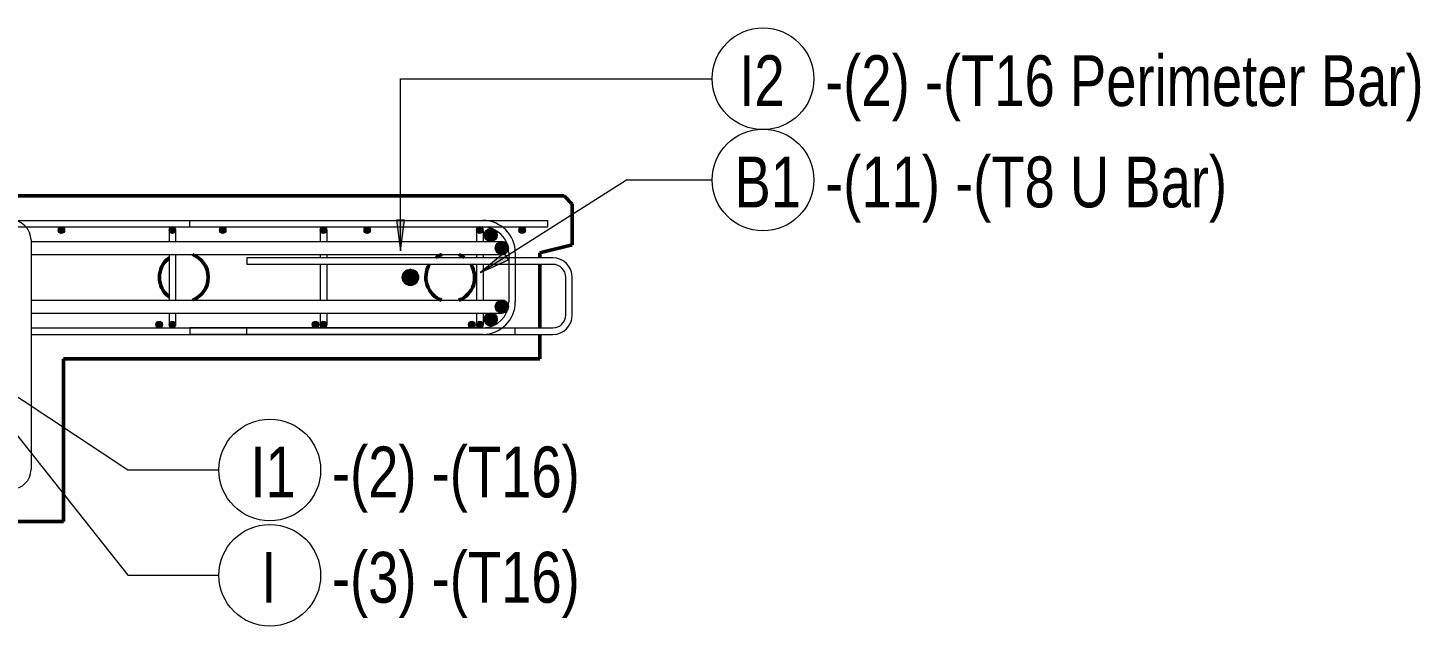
# Model space of a CAD drawing. Header units: millimetres. Extents: x 10931 to 27916, y -1675 to 13569.
# Drawn here: x 26205 to 27916, y 12585 to 13320 of the extents above; entities that cross this region are included whole.
import ezdxf

# ---------------------------------------------------------------- set-up
doc = ezdxf.new("R2010")
doc.units = ezdxf.units.MM
for name, color, linetype, lineweight in [('A-WALL', 113, 'Continuous', 25), ('S-RBAR', 171, 'Continuous', 18), ('S-RBAR-IDEN', 171, 'Continuous', 9)]:
    doc.layers.add(name, color=color, linetype=linetype, lineweight=lineweight)
doc.styles.add('Nirmala UI Semilight_1', font='NirmalaS.ttf', dxfattribs={"width": 0.8, "height": 62.5})

# ---------------------------------------------------------------- blocks, each defined once
blk = doc.blocks.new('M_Rebar Tag_rfa MARK - ARROW-794226-Elevation Top 3')
at = {"layer": 'S-RBAR-IDEN'}
blk.add_circle((18524.4, 13133.5), 62.5, dxfattribs=at)

msp = doc.modelspace()

# ---------------------------------------------------------------- hatches: boundary and pattern name
at = {"layer": 'S-RBAR'}
h = msp.add_hatch(color=256, dxfattribs=at)
edge = h.paths.add_edge_path()
edge.add_arc((26246.2, 13071.8), 4, 0, 360)
for points in [[(26244.9, 13068), (26249.4, 13069.5), (26249.4, 13074.2), (26244.9, 13075.6), (26242.2, 13071.8)], [(26381.4, 13068), (26385.9, 13069.5), (26385.9, 13074.2), (26381.4, 13075.6), (26378.6, 13071.8)], [(26443.3, 13068), (26447.7, 13069.5), (26447.7, 13074.2), (26443.3, 13075.6), (26440.5, 13071.8)], [(26567.3, 13068), (26571.7, 13069.5), (26571.7, 13074.2), (26567.3, 13075.6), (26564.5, 13071.8)], [(26621, 13068), (26625.5, 13069.5), (26625.5, 13074.2), (26621, 13075.6), (26618.2, 13071.8)], [(26759.4, 13068), (26763.8, 13069.5), (26763.8, 13074.2), (26759.4, 13075.6), (26756.6, 13071.8)], [(26811.2, 13068), (26815.7, 13069.5), (26815.7, 13074.2), (26811.2, 13075.6), (26808.5, 13071.8)], [(26774, 13057.8), (26780.2, 13060.8), (26781.8, 13067.6), (26777.4, 13073), (26770.5, 13073), (26766.2, 13067.6), (26767.7, 13060.8)], [(26787.6, 13041.8), (26793.9, 13044.8), (26795.4, 13051.5), (26791.1, 13057), (26784.1, 13057), (26779.8, 13051.5), (26781.6, 13044.6)], [(26675.3, 13003.8), (26682.4, 13006.7), (26685.3, 13013.8), (26682.4, 13020.9), (26675.3, 13023.8), (26668.3, 13020.9), (26665.3, 13013.8), (26668.3, 13006.7)], [(26787.6, 12969.9), (26793.9, 12972.9), (26795.4, 12979.7), (26791.1, 12985.1), (26784.1, 12985.1), (26779.8, 12979.7), (26781.3, 12972.9)], [(26367.7, 12952), (26370.5, 12955.8), (26367.7, 12959.6), (26363.3, 12958.2), (26363.3, 12953.5), (26365.5, 12952.7)], [(26381.4, 12952), (26385.9, 12953.5), (26385.9, 12958.2), (26381.4, 12959.6), (26378.6, 12955.8), (26380.9, 12952.7)], [(26559.8, 12952), (26562.6, 12955.8), (26559.8, 12959.6), (26555.3, 12958.2), (26555.3, 12953.5), (26557.6, 12952.7)], [(26567.3, 12952), (26571.7, 12953.5), (26571.7, 12958.2), (26567.3, 12959.6), (26564.5, 12955.8), (26566.7, 12952.7)], [(26751.8, 12952), (26754.6, 12955.8), (26751.8, 12959.6), (26747.4, 12958.2), (26747.4, 12953.5), (26749.6, 12952.7)], [(26759.4, 12952), (26763.8, 12953.5), (26763.8, 12958.2), (26759.4, 12959.6), (26756.6, 12955.8), (26758.8, 12952.7)], [(26774, 12954.1), (26780.2, 12957.1), (26781.8, 12963.8), (26777.4, 12969.3), (26770.5, 12969.3), (26766.2, 12963.8), (26767.7, 12957.1)]]:
    msp.add_hatch(color=256, dxfattribs=at).paths.add_polyline_path(points)
h = msp.add_hatch(color=256, dxfattribs=at)
edge = h.paths.add_edge_path()
edge.add_arc((26382.6, 13071.8), 4, 0, 360)
h = msp.add_hatch(color=256, dxfattribs=at)
edge = h.paths.add_edge_path()
edge.add_arc((26444.5, 13071.8), 4, 0, 360)
h = msp.add_hatch(color=256, dxfattribs=at)
edge = h.paths.add_edge_path()
edge.add_arc((26568.5, 13071.8), 4, 0, 360)
h = msp.add_hatch(color=256, dxfattribs=at)
edge = h.paths.add_edge_path()
edge.add_arc((26622.2, 13071.8), 4, 0, 360)
h = msp.add_hatch(color=256, dxfattribs=at)
edge = h.paths.add_edge_path()
edge.add_arc((26760.6, 13071.8), 4, 0, 360)
h = msp.add_hatch(color=256, dxfattribs=at)
edge = h.paths.add_edge_path()
edge.add_arc((26812.5, 13071.8), 4, 0, 360)
h = msp.add_hatch(color=256, dxfattribs=at)
edge = h.paths.add_edge_path()
edge.add_arc((26774, 13065.8), 8, 0, 360)
h = msp.add_hatch(color=256, dxfattribs=at)
edge = h.paths.add_edge_path()
edge.add_arc((26787.6, 13049.8), 8, 0, 360)
h = msp.add_hatch(color=256, dxfattribs=at)
edge = h.paths.add_edge_path()
edge.add_arc((26675.3, 13013.8), 10, 0, 360)
h = msp.add_hatch(color=256, dxfattribs=at)
edge = h.paths.add_edge_path()
edge.add_arc((26787.6, 12977.9), 8, 0, 360)
h = msp.add_hatch(color=256, dxfattribs=at)
edge = h.paths.add_edge_path()
edge.add_arc((26366.5, 12955.8), 4, 0, 360)
h = msp.add_hatch(color=256, dxfattribs=at)
edge = h.paths.add_edge_path()
edge.add_arc((26382.6, 12955.8), 4, 0, 360)
h = msp.add_hatch(color=256, dxfattribs=at)
edge = h.paths.add_edge_path()
edge.add_arc((26558.6, 12955.8), 4, 0, 360)
h = msp.add_hatch(color=256, dxfattribs=at)
edge = h.paths.add_edge_path()
edge.add_arc((26568.5, 12955.8), 4, 0, 360)
h = msp.add_hatch(color=256, dxfattribs=at)
edge = h.paths.add_edge_path()
edge.add_arc((26750.6, 12955.8), 4, 0, 360)
h = msp.add_hatch(color=256, dxfattribs=at)
edge = h.paths.add_edge_path()
edge.add_arc((26760.6, 12955.8), 4, 0, 360)
h = msp.add_hatch(color=256, dxfattribs=at)
edge = h.paths.add_edge_path()
edge.add_arc((26774, 12962.1), 8, 0, 360)
at = {"layer": 'S-RBAR-IDEN'}
for points in [[(26663.2, 13046.6), (26668.1, 13084.1), (26658.2, 13084.1)], [(26761.3, 13019.6), (26795.7, 13035.5), (26790.4, 13043.8)]]:
    msp.add_hatch(color=256, dxfattribs=at).paths.add_polyline_path(points)

# ---------------------------------------------------------------- linework, layer by layer
at = {"layer": 'A-WALL', "lineweight": 50}
for p, q in [((26864.2, 13113.8), (24728.8, 13113.8)), ((26874.2, 13103.8), (26864.2, 13113.8)), ((26874.2, 13053.8), (26874.2, 13103.8)), ((26834.2, 13043.8), (26874.2, 13053.8)), ((26834.2, 13037.8), (26834.2, 13043.8)), ((26834.2, 12951.7), (26834.2, 13029.8)), ((26834.2, 12913.8), (26834.2, 12943.7)), ((26248.9, 12913.8), (26834.2, 12913.8)), ((26248.9, 12713.8), (26248.9, 12913.8)), ((25948.7, 12713.8), (26248.9, 12713.8))]:
    msp.add_line(p, q, dxfattribs=at)
for centre, start, end in [((26396.7, 13013.8), 290.7515, 69.5415), ((26724.2, 13013.8), 110.4585, 126), ((26724.2, 13013.8), 54, 69.5415), ((26396.7, 13013.8), 127.2466, 232.7534), ((26724.2, 13013.8), 147.5159, 249.2485), ((26724.2, 13013.8), 290.7515, 32.4841)]:
    msp.add_arc(centre, 30, start, end, dxfattribs=at)
at = {"layer": 'S-RBAR'}
for p, q in [((24748.8, 13083.8), (26844.2, 13083.8)), ((24748.8, 13075.8), (26844.2, 13075.8)), ((26244.9, 13075.6), (26242.2, 13071.8)), ((26249.4, 13074.2), (26244.9, 13075.6)), ((26381.4, 13075.6), (26378.6, 13071.8)), ((26385.9, 13074.2), (26381.4, 13075.6)), ((26404.2, 13083.8), (26764.2, 13083.8)), ((26404.2, 13075.8), (26404.2, 13083.8)), ((26404.2, 13075.8), (26764.2, 13075.8)), ((26443.3, 13075.6), (26440.5, 13071.8)), ((26447.7, 13074.2), (26443.3, 13075.6)), ((26567.3, 13075.6), (26564.5, 13071.8)), ((26571.7, 13074.2), (26567.3, 13075.6)), ((26621, 13075.6), (26618.2, 13071.8)), ((26625.5, 13074.2), (26621, 13075.6)), ((26759.4, 13075.6), (26756.6, 13071.8)), ((26763.8, 13074.2), (26759.4, 13075.6)), ((26811.2, 13075.6), (26808.5, 13071.8)), ((26815.7, 13074.2), (26811.2, 13075.6)), ((26844.2, 13075.8), (26844.2, 13083.8)), ((26208.9, 13059.8), (26208.9, 12777.8)), ((26242.2, 13071.8), (26244.9, 13068)), ((26244.9, 13068), (26249.4, 13069.5)), ((26249.4, 13069.5), (26249.4, 13074.2)), ((26378.6, 13071.8), (26378.6, 13057.9)), ((26378.6, 13071.8), (26381.4, 13068)), ((26381.4, 13068), (26385.9, 13069.5)), ((26385.9, 13069.5), (26385.9, 13074.2)), ((26386.6, 13071.8), (26386.6, 13057.9)), ((26440.5, 13071.8), (26443.3, 13068)), ((26443.3, 13068), (26447.7, 13069.5)), ((26447.7, 13069.5), (26447.7, 13074.2)), ((26564.5, 13071.8), (26564.5, 13057.9)), ((26564.5, 13071.8), (26567.3, 13068)), ((26567.3, 13068), (26571.7, 13069.5)), ((26571.7, 13069.5), (26571.7, 13074.2)), ((26572.5, 13071.8), (26572.5, 13057.9)), ((26618.2, 13071.8), (26621, 13068)), ((26621, 13068), (26625.5, 13069.5)), ((26625.5, 13069.5), (26625.5, 13074.2)), ((26756.6, 13071.8), (26756.6, 13057.9)), ((26756.6, 13071.8), (26759.4, 13068)), ((26759.4, 13068), (26763.8, 13069.5)), ((26763.8, 13069.5), (26763.8, 13074.2)), ((26764.6, 13071.8), (26764.6, 13057.9)), ((26770.5, 13073), (26766.2, 13067.6)), ((26766.2, 13067.6), (26767.7, 13060.8)), ((26767.7, 13060.8), (26774, 13057.8)), ((26777.4, 13073), (26770.5, 13073)), ((26774, 13057.8), (26780.2, 13060.8)), ((26781.8, 13067.6), (26777.4, 13073)), ((26780.2, 13060.8), (26781.8, 13067.6)), ((26808.5, 13071.8), (26811.2, 13068)), ((26811.2, 13068), (26815.7, 13069.5)), ((26815.7, 13069.5), (26815.7, 13074.2)), ((26208.9, 13057.8), (26732.1, 13057.8)), ((26208.9, 13041.8), (26732.1, 13041.8)), ((26378.6, 13041.8), (26378.6, 13035.8)), ((26386.6, 13041.8), (26386.6, 13035.8)), ((26564.5, 13041.8), (26564.5, 13037.8)), ((26572.5, 13041.8), (26572.5, 13037.8)), ((26732.1, 13057.8), (26787.6, 13057.8)), ((26732.1, 13041.8), (26787.6, 13041.8)), ((26756.6, 13041.8), (26756.6, 13037.8)), ((26764.6, 13041.8), (26764.6, 13037.8)), ((26784.1, 13057), (26779.8, 13051.5)), ((26779.8, 13051.5), (26781.6, 13044.6)), ((26781.6, 13044.6), (26787.6, 13041.8)), ((26791.1, 13057), (26784.1, 13057)), ((26787.6, 13041.8), (26793.9, 13044.8)), ((26795.4, 13051.5), (26791.1, 13057)), ((26793.9, 13044.8), (26795.4, 13051.5)), ((26796.2, 13043.8), (26796.2, 12983.8)), ((26804.2, 13043.8), (26804.2, 12983.8)), ((26378.6, 13035.8), (26378.6, 12991.8)), ((26386.6, 13035.8), (26386.6, 12991.8)), ((26850.2, 13037.8), (26474.2, 13037.8)), ((26474.2, 13037.8), (26474.2, 13029.8)), ((26850.2, 13029.8), (26474.2, 13029.8)), ((26564.5, 13029.8), (26564.5, 12991.8)), ((26572.5, 13029.8), (26572.5, 12991.8)), ((26756.6, 13029.8), (26756.6, 12991.8)), ((26764.6, 13029.8), (26764.6, 12991.8)), ((26668.3, 13020.9), (26665.3, 13013.8)), ((26665.3, 13013.8), (26668.3, 13006.7)), ((26675.3, 13023.8), (26668.3, 13020.9)), ((26668.3, 13006.7), (26675.3, 13003.8)), ((26682.4, 13020.9), (26675.3, 13023.8)), ((26675.3, 13003.8), (26682.4, 13006.7)), ((26685.3, 13013.8), (26682.4, 13020.9)), ((26682.4, 13006.7), (26685.3, 13013.8)), ((26866.2, 12967.7), (26866.2, 13013.8)), ((26874.2, 12967.7), (26874.2, 13013.8)), ((26378.6, 12991.8), (26378.6, 12985.9)), ((26386.6, 12991.8), (26386.6, 12985.9)), ((26564.5, 12991.8), (26564.5, 12985.9)), ((26572.5, 12991.8), (26572.5, 12985.9)), ((26756.6, 12991.8), (26756.6, 12985.9)), ((26764.6, 12991.8), (26764.6, 12985.9)), ((26208.9, 12985.9), (26732.1, 12985.9)), ((26732.1, 12985.9), (26787.6, 12985.9)), ((26784.1, 12985.1), (26779.8, 12979.7)), ((26779.8, 12979.7), (26781.3, 12972.9)), ((26781.3, 12972.9), (26787.6, 12969.9)), ((26791.1, 12985.1), (26784.1, 12985.1)), ((26787.6, 12969.9), (26793.9, 12972.9)), ((26795.4, 12979.7), (26791.1, 12985.1)), ((26793.9, 12972.9), (26795.4, 12979.7)), ((26208.9, 12969.9), (26732.1, 12969.9)), ((26367.7, 12959.6), (26363.3, 12958.2)), ((26363.3, 12958.2), (26363.3, 12953.5)), ((26370.5, 12955.8), (26367.7, 12959.6)), ((26367.7, 12952), (26370.5, 12955.8)), ((26378.6, 12969.7), (26378.6, 12955.8)), ((26381.4, 12959.6), (26378.6, 12955.8)), ((26378.6, 12955.8), (26380.9, 12952.7)), ((26385.9, 12958.2), (26381.4, 12959.6)), ((26385.9, 12953.5), (26385.9, 12958.2)), ((26386.6, 12969.7), (26386.6, 12955.8)), ((26559.8, 12959.6), (26555.3, 12958.2)), ((26555.3, 12958.2), (26555.3, 12953.5)), ((26562.6, 12955.8), (26559.8, 12959.6)), ((26559.8, 12952), (26562.6, 12955.8)), ((26564.5, 12969.7), (26564.5, 12955.8)), ((26567.3, 12959.6), (26564.5, 12955.8)), ((26564.5, 12955.8), (26566.7, 12952.7)), ((26571.7, 12958.2), (26567.3, 12959.6)), ((26571.7, 12953.5), (26571.7, 12958.2)), ((26572.5, 12969.7), (26572.5, 12955.8)), ((26732.1, 12969.9), (26787.6, 12969.9)), ((26751.8, 12959.6), (26747.4, 12958.2)), ((26747.4, 12958.2), (26747.4, 12953.5)), ((26754.6, 12955.8), (26751.8, 12959.6)), ((26751.8, 12952), (26754.6, 12955.8)), ((26756.6, 12969.7), (26756.6, 12955.8)), ((26759.4, 12959.6), (26756.6, 12955.8)), ((26756.6, 12955.8), (26758.8, 12952.7)), ((26763.8, 12958.2), (26759.4, 12959.6)), ((26763.8, 12953.5), (26763.8, 12958.2)), ((26764.6, 12969.7), (26764.6, 12955.8)), ((26770.5, 12969.3), (26766.2, 12963.8)), ((26766.2, 12963.8), (26767.7, 12957.1)), ((26767.7, 12957.1), (26774, 12954.1)), ((26777.4, 12969.3), (26770.5, 12969.3)), ((26774, 12954.1), (26780.2, 12957.1)), ((26781.8, 12963.8), (26777.4, 12969.3)), ((26780.2, 12957.1), (26781.8, 12963.8)), ((26208.9, 12951.8), (26804.2, 12951.8)), ((26208.9, 12943.8), (26804.2, 12943.8)), ((26363.3, 12953.5), (26365.5, 12952.7)), ((26365.5, 12952.7), (26367.7, 12952)), ((26380.9, 12952.7), (26381.4, 12952)), ((26381.4, 12952), (26385.9, 12953.5)), ((26764.2, 12951.8), (26404.2, 12951.8)), ((26404.2, 12951.8), (26404.2, 12943.8)), ((26764.2, 12943.8), (26404.2, 12943.8)), ((26474.2, 12951.7), (26850.2, 12951.7)), ((26474.2, 12943.7), (26474.2, 12951.7)), ((26474.2, 12943.7), (26850.2, 12943.7)), ((26555.3, 12953.5), (26557.6, 12952.7)), ((26557.6, 12952.7), (26559.8, 12952)), ((26566.7, 12952.7), (26567.3, 12952)), ((26567.3, 12952), (26571.7, 12953.5)), ((26747.4, 12953.5), (26749.6, 12952.7)), ((26749.6, 12952.7), (26751.8, 12952)), ((26758.8, 12952.7), (26759.4, 12952)), ((26759.4, 12952), (26763.8, 12953.5)), ((26804.2, 12943.8), (26804.2, 12951.8))]:
    msp.add_line(p, q, dxfattribs=at)
for centre, radius in [((26246.2, 13071.8), 4), ((26382.6, 13071.8), 4), ((26444.5, 13071.8), 4), ((26568.5, 13071.8), 4), ((26622.2, 13071.8), 4), ((26760.6, 13071.8), 4), ((26812.5, 13071.8), 4), ((26774, 13065.8), 8), ((26787.6, 13049.8), 8), ((26675.3, 13013.8), 10), ((26787.6, 12977.9), 8), ((26366.5, 12955.8), 4), ((26382.6, 12955.8), 4), ((26558.6, 12955.8), 4), ((26568.5, 12955.8), 4), ((26750.6, 12955.8), 4), ((26760.6, 12955.8), 4), ((26774, 12962.1), 8)]:
    msp.add_circle(centre, radius, dxfattribs=at)
for centre, radius, start, end in [((26184.9, 13059.8), 24, 0, 90), ((26382.6, 13071.8), 4, 0, 180), ((26568.5, 13071.8), 4, 0, 180), ((26760.6, 13071.8), 4, 0, 180), ((26764.2, 13043.8), 40, 0, 90), ((26764.2, 13043.8), 32, 0, 90), ((26787.6, 13049.8), 8, 32.0663, 90), ((26787.6, 13049.8), 8, 270, 355.746), ((26850.2, 13013.8), 24, 0, 90), ((26850.2, 13013.8), 16, 0, 90), ((26764.2, 12983.8), 32, 270, 0), ((26764.2, 12983.8), 40, 270, 0), ((26787.6, 12977.9), 8, 4.0028, 90), ((26787.6, 12977.9), 8, 270, 328.6703), ((26382.6, 12955.8), 4, 180, 0), ((26568.5, 12955.8), 4, 180, 0), ((26760.6, 12955.8), 4, 180, 0), ((26850.2, 12967.7), 16, 270, 0), ((26850.2, 12967.7), 24, 270, 360), ((26184.9, 12777.8), 24, 270, 0)]:
    msp.add_arc(centre, radius, start, end, dxfattribs=at)
at = {"layer": 'S-RBAR-IDEN'}
for p, q in [((26663.2, 13257.9), (27046.1, 13257.9)), ((26663.2, 13046.6), (26663.2, 13257.9)), ((26761.3, 13019.6), (26941, 13133.5)), ((26941, 13133.5), (27046.1, 13133.5)), ((26668.1, 13084.1), (26658.2, 13084.1)), ((26658.2, 13084.1), (26663.2, 13046.6)), ((26663.2, 13046.6), (26668.1, 13084.1)), ((26790.4, 13043.8), (26761.3, 13019.6)), ((26795.7, 13035.5), (26790.4, 13043.8)), ((26761.3, 13019.6), (26795.7, 13035.5)), ((26122.1, 12913.3), (26327.8, 12777.2)), ((26165.7, 12852.3), (26327.8, 12647.8)), ((26327.8, 12777.2), (26439.9, 12777.2)), ((26327.8, 12647.8), (26439.9, 12647.8))]:
    msp.add_line(p, q, dxfattribs=at)

# ---------------------------------------------------------------- block references
for p in [(8584.2, 124.3), (8584.2, 0), (7978, -356.3), (7978, -485.7)]:
    msp.add_blockref('M_Rebar Tag_rfa MARK - ARROW-794226-Elevation Top 3', p, dxfattribs=at)

# ---------------------------------------------------------------- texts
at = {"layer": 'S-RBAR-IDEN', "char_height": 62.5, "attachment_point": 1, "style": 'Nirmala UI Semilight_1'}
for s, insert, width in [('I2', (27079.5, 13286.7), 65.738), ('-(2) -(T16 Perimeter Bar)', (27185, 13286.7), 873.839), ('B1', (27073.6, 13162.3), 80.169), ('-(11) -(T8 U Bar)', (27185, 13162.3), 564.388), ('I1', (26478.6, 12806), 52.911), ('-(2) -(T16)', (26578.8, 12806), 352.742), ('I', (26491.8, 12676.6), 20.844), ('-(3) -(T16)', (26578.8, 12676.6), 352.742)]:
    msp.add_mtext(s, dxfattribs=dict(at, insert=insert, width=width))

doc.saveas('drawing.dxf')
